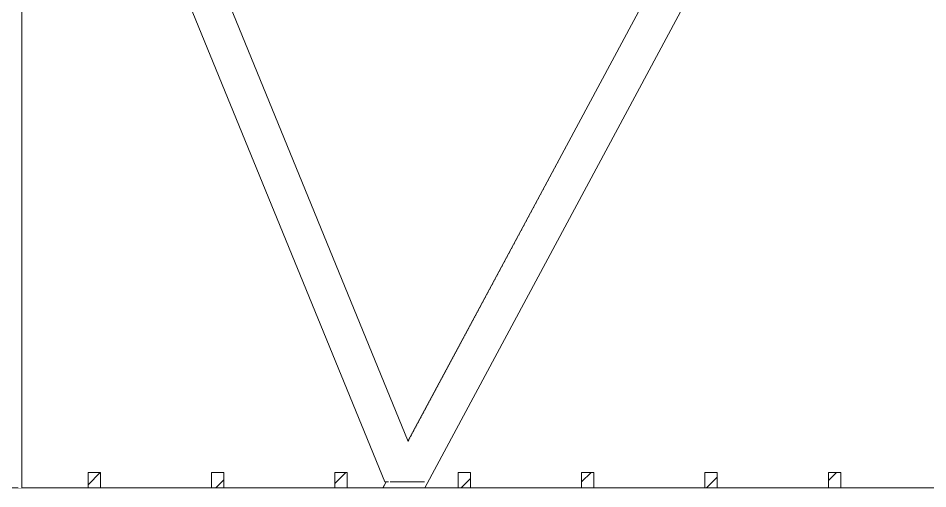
# Model space of a CAD drawing. Header units: millimetres. Extents: x -71878 to 121433, y -67383 to 83273.
# Drawn here: x 10005 to 12954, y -62705 to -61179 of the extents above; entities that cross this region are included whole.
import ezdxf

# ---------------------------------------------------------------- set-up
doc = ezdxf.new("R2010")
doc.units = ezdxf.units.MM
doc.header["$MEASUREMENT"] = 0
doc.set_wipeout_variables(frame=1)
doc.linetypes.add('Wipeout_Contour', pattern=[1000, 0, -1000])
for name, color, linetype in [('COLUMNAS', 7, 'Continuous'), ('ENTIRADO', 7, 'Continuous'), ('Vigas', 7, 'Continuous')]:
    doc.layers.add(name, color=color, linetype=linetype)
doc.layers.add('COLUMNAS_Pluma_Nº__23', color=7, linetype='Continuous', lineweight=5, true_color=0x646464)
doc.layers.add('Vigas_Pluma_Nº__23', color=7, linetype='Continuous', lineweight=5, true_color=0x646464)
doc.layers.add('ENTIRADO_Pluma_Nº__21', color=7, linetype='Continuous', lineweight=5)
pattern_1 = [(45, (-22368.78, -65222.4), (-79.5495, 79.5495), []), (45, (-22395.3, -65195.89), (-79.5495, 79.5495), [])]

msp = doc.modelspace()

# ---------------------------------------------------------------- wipeouts: each hides what was drawn before it
at = {"color": 254, "linetype": 'Wipeout_Contour', "lineweight": 0, "ltscale": 138932.162468}
msp.add_wipeout([(11317.695, -62702.404), (11322.578, -62702.404), (12897.517, -59769.01), (12892.635, -59769.01)], dxfattribs=at).dxf.layer = 'COLUMNAS'

# ---------------------------------------------------------------- next in the draw order: wipeouts: each hides what was drawn before it
at = {"color": 254, "linetype": 'Wipeout_Contour', "lineweight": 0, "ltscale": 240253.768533}
msp.add_wipeout([(11317.381, -62682.404), (11306.643, -62702.404), (11317.695, -62702.404), (12892.635, -59769.01), (12881.582, -59769.01), (11318.901, -62679.572), (11322.177, -62682.404)], dxfattribs=at).dxf.layer = 'COLUMNAS'

# ---------------------------------------------------------------- next in the draw order: wipeouts: each hides what was drawn before it
at = {"color": 254, "linetype": 'Wipeout_Contour', "lineweight": 0, "ltscale": 135070.558759}
msp.add_wipeout([(11301.24, -62682.404), (11290.502, -62702.404), (11306.643, -62702.404), (11317.381, -62682.404)], dxfattribs=at).dxf.layer = 'COLUMNAS'

# ---------------------------------------------------------------- next in the draw order: wipeouts: each hides what was drawn before it
at = {"color": 254, "linetype": 'Wipeout_Contour', "lineweight": 0, "ltscale": 172659.203682}
msp.add_wipeout([(12865.442, -59769.01), (11308.317, -62669.223), (11312.741, -62671.111), (11318.901, -62679.572), (12881.582, -59769.01)], dxfattribs=at).dxf.layer = 'COLUMNAS'

# ---------------------------------------------------------------- next in the draw order: wipeouts: each hides what was drawn before it
at = {"color": 254, "linetype": 'Wipeout_Contour', "lineweight": 0, "ltscale": 134999.181676}
msp.add_wipeout([(11281.591, -62682.404), (11270.854, -62702.404), (11290.502, -62702.404), (11301.24, -62682.404)], dxfattribs=at).dxf.layer = 'COLUMNAS'

# ---------------------------------------------------------------- next in the draw order: wipeouts: each hides what was drawn before it
at = {"color": 254, "linetype": 'Wipeout_Contour', "lineweight": 0, "ltscale": 172586.642821}
msp.add_wipeout([(11295.129, -62657.191), (11296.48, -62657.497), (11308.317, -62669.223), (12865.442, -59769.01), (12845.793, -59769.01)], dxfattribs=at).dxf.layer = 'COLUMNAS'

# ---------------------------------------------------------------- next in the draw order: wipeouts: each hides what was drawn before it
at = {"color": 254, "linetype": 'Wipeout_Contour', "lineweight": 0, "ltscale": 138758.319296}
msp.add_wipeout([(12824.56, -59769.01), (11281.602, -62642.837), (11295.129, -62657.191), (12845.793, -59769.01)], dxfattribs=at).dxf.layer = 'COLUMNAS'
at = {"color": 254, "linetype": 'Wipeout_Contour', "lineweight": 0, "ltscale": 134917.647623}
msp.add_wipeout([(11260.358, -62682.404), (11249.62, -62702.404), (11270.854, -62702.404), (11281.591, -62682.404)], dxfattribs=at).dxf.layer = 'COLUMNAS'

# ---------------------------------------------------------------- next in the draw order: wipeouts: each hides what was drawn before it
at = {"color": 254, "linetype": 'Wipeout_Contour', "lineweight": 0, "ltscale": 351958.498354}
msp.add_wipeout([(11273.392, -62619.5), (11281.602, -62642.837), (12824.56, -59769.01), (12803.82, -59769.01), (12778.43, -59816.3), (12780.443, -59829.01), (12777.507, -59847.551), (12768.984, -59864.277), (12755.71, -59877.551), (12741.716, -59884.682)], dxfattribs=at).dxf.layer = 'COLUMNAS'
at = {"color": 254, "linetype": 'Wipeout_Contour', "lineweight": 0, "ltscale": 134833.93827}
msp.add_wipeout([(11228.88, -62702.404), (11249.62, -62702.404), (11260.358, -62682.404), (11239.618, -62682.404)], dxfattribs=at).dxf.layer = 'COLUMNAS'

# ---------------------------------------------------------------- next in the draw order: linework, layer by layer
at = {"layer": 'ENTIRADO_Pluma_Nº__21', "linetype": 'Continuous'}
for p, q in [((11471.203, -62652.404), (11431.203, -62652.404)), ((11871.203, -62652.404), (11831.203, -62652.404)), ((12271.203, -62652.404), (12231.203, -62652.404)), ((12671.203, -62652.404), (12631.203, -62652.404))]:
    msp.add_line(p, q, dxfattribs=at)

# ---------------------------------------------------------------- next in the draw order: wipeouts: each hides what was drawn before it
at = {"color": 254, "linetype": 'Wipeout_Contour', "lineweight": 0, "ltscale": 207745.740164}
msp.add_wipeout([(11270.528, -62590.906), (11271.84, -62597.197), (11273.392, -62619.5), (12741.716, -59884.682), (12738.984, -59886.074), (12721.244, -59888.883)], dxfattribs=at).dxf.layer = 'COLUMNAS'
at = {"color": 254, "linetype": 'Wipeout_Contour', "lineweight": 0, "ltscale": 134756.247002}
msp.add_wipeout([(11221.403, -62682.404), (11210.665, -62702.404), (11228.88, -62702.404), (11239.618, -62682.404)], dxfattribs=at).dxf.layer = 'COLUMNAS'

# ---------------------------------------------------------------- next in the draw order: wipeouts: each hides what was drawn before it
at = {"color": 254, "linetype": 'Wipeout_Contour', "lineweight": 0, "ltscale": 173950.350619}
msp.add_wipeout([(11269.437, -62567.032), (11270.528, -62590.906), (12721.244, -59888.883), (12720.443, -59889.01), (12708.3, -59887.087)], dxfattribs=at).dxf.layer = 'COLUMNAS'
at = {"color": 254, "linetype": 'Wipeout_Contour', "lineweight": 0, "ltscale": 168368.360771}
msp.add_wipeout([(11208.078, -62681.316), (11196.756, -62702.404), (11210.664, -62702.404), (11221.402, -62682.404), (11210.872, -62682.404)], dxfattribs=at).dxf.layer = 'COLUMNAS'

# ---------------------------------------------------------------- next in the draw order: wipeouts: each hides what was drawn before it
at = {"color": 254, "linetype": 'Wipeout_Contour', "lineweight": 0, "ltscale": 207657.531862}
msp.add_wipeout([(11268.624, -62553.197), (11269.639, -62565.63), (11269.437, -62567.032), (12708.3, -59887.087), (12701.902, -59886.074), (12700.882, -59885.554)], dxfattribs=at).dxf.layer = 'COLUMNAS'
at = {"color": 254, "linetype": 'Wipeout_Contour', "lineweight": 0, "ltscale": 168318.768909}
msp.add_wipeout([(11188.515, -62702.404), (11196.756, -62702.404), (11208.078, -62681.316), (11205.689, -62682.404), (11199.253, -62682.404)], dxfattribs=at).dxf.layer = 'COLUMNAS'

# ---------------------------------------------------------------- next in the draw order: wipeouts: each hides what was drawn before it
at = {"color": 254, "linetype": 'Wipeout_Contour', "lineweight": 0, "ltscale": 172175.788959}
msp.add_wipeout([(11268.308, -62550.499), (11268.951, -62552.075), (11268.624, -62553.197), (12700.882, -59885.554), (12699.496, -59884.848)], dxfattribs=at).dxf.layer = 'COLUMNAS'
at = {"color": 254, "linetype": 'Wipeout_Contour', "lineweight": 0, "ltscale": 134628.050185}
msp.add_wipeout([(11197.488, -62682.404), (11186.75, -62702.404), (11188.515, -62702.404), (11199.253, -62682.404)], dxfattribs=at).dxf.layer = 'COLUMNAS'

# ---------------------------------------------------------------- next in the draw order: linework, layer by layer
at = {"layer": 'COLUMNAS_Pluma_Nº__23', "linetype": 'Continuous'}
for p, q in [((12897.517, -59769.01), (11322.578, -62702.404)), ((12699.496, -59884.848), (11268.308, -62550.499)), ((11197.488, -62682.404), (11186.75, -62702.404))]:
    msp.add_line(p, q, dxfattribs=at)

# ---------------------------------------------------------------- next in the draw order: wipeouts: each hides what was drawn before it
at = {"color": 254, "linetype": 'Wipeout_Contour', "lineweight": 0, "ltscale": 166110.627208}
msp.add_wipeout([(10116.195, -59992.808), (11215.236, -62682.404), (11232.463, -62682.404), (10127.617, -59978.602), (10124.726, -59984.277)], dxfattribs=at).dxf.layer = 'COLUMNAS'
at = {"color": 254, "linetype": 'Wipeout_Contour', "lineweight": 0, "ltscale": 135129.676145}
msp.add_wipeout([(11312.741, -62671.111), (11317.356, -62682.404), (11322.177, -62682.404), (11318.901, -62679.572)], dxfattribs=at).dxf.layer = 'COLUMNAS'
at = {"color": 254, "linetype": 'Wipeout_Contour', "lineweight": 0, "ltscale": 129579.534955}
msp.add_wipeout([(16584.026, -62702.404), (3263.42, -62702.404), (3263.42, -62705.341), (16584.026, -62705.341)], dxfattribs=at).dxf.layer = 'Vigas'

# ---------------------------------------------------------------- next in the draw order: hatches: boundary and pattern name
at = {"layer": 'ENTIRADO', "linetype": 'Continuous', "lineweight": 0, "true_color": 0xffffff}
h = msp.add_hatch(dxfattribs=at)
h.set_pattern_fill('STEEL_0001', style=0, pattern_type=2)
h.set_pattern_definition(pattern_1)
h.paths.add_polyline_path([(11431.203, -62652.404), (11431.203, -62702.404), (11471.203, -62702.404), (11471.203, -62652.404)])
h = msp.add_hatch(dxfattribs=at)
h.set_pattern_fill('STEEL_0001', style=0, pattern_type=2)
h.set_pattern_definition(pattern_1)
h.paths.add_polyline_path([(11831.203, -62652.404), (11831.203, -62702.404), (11871.203, -62702.404), (11871.203, -62652.404)])
h = msp.add_hatch(dxfattribs=at)
h.set_pattern_fill('STEEL_0001', style=0, pattern_type=2)
h.set_pattern_definition(pattern_1)
h.paths.add_polyline_path([(12231.203, -62652.404), (12231.203, -62702.404), (12271.203, -62702.404), (12271.203, -62652.404)])
h = msp.add_hatch(dxfattribs=at)
h.set_pattern_fill('STEEL_0001', style=0, pattern_type=2)
h.set_pattern_definition(pattern_1)
h.paths.add_polyline_path([(12631.203, -62652.404), (12631.203, -62702.404), (12671.203, -62702.404), (12671.203, -62652.404)])

# ---------------------------------------------------------------- next in the draw order: linework, layer by layer
at = {"layer": 'ENTIRADO_Pluma_Nº__21', "linetype": 'Continuous'}
for p, q in [((11431.203, -62652.404), (11431.203, -62702.404)), ((11471.203, -62652.404), (11471.203, -62702.404)), ((11831.203, -62652.404), (11831.203, -62702.404)), ((11871.203, -62652.404), (11871.203, -62702.404)), ((12231.203, -62652.404), (12231.203, -62702.404)), ((12271.203, -62652.404), (12271.203, -62702.404)), ((12631.203, -62652.404), (12631.203, -62702.404)), ((12671.203, -62652.404), (12671.203, -62702.404)), ((10271.203, -62702.404), (10231.203, -62702.404)), ((10671.203, -62702.404), (10631.203, -62702.404)), ((11071.203, -62702.404), (11031.203, -62702.404)), ((11471.203, -62702.404), (11431.203, -62702.404)), ((11871.203, -62702.404), (11831.203, -62702.404)), ((12271.203, -62702.404), (12231.203, -62702.404)), ((12671.203, -62702.404), (12631.203, -62702.404))]:
    msp.add_line(p, q, dxfattribs=at)
at = {"layer": 'Vigas_Pluma_Nº__23', "linetype": 'Continuous'}
for p, q in [((10231.203, -62702.404), (9871.203, -62702.404)), ((10631.203, -62702.404), (10271.203, -62702.404)), ((11031.203, -62702.404), (10671.203, -62702.404)), ((11431.203, -62702.404), (11071.203, -62702.404)), ((11831.203, -62702.404), (11471.203, -62702.404)), ((12231.203, -62702.404), (11871.203, -62702.404)), ((12631.203, -62702.404), (12271.203, -62702.404)), ((13031.203, -62702.404), (12671.203, -62702.404))]:
    msp.add_line(p, q, dxfattribs=at)

# ---------------------------------------------------------------- next in the draw order: wipeouts: each hides what was drawn before it
at = {"color": 254, "linetype": 'Wipeout_Contour', "lineweight": 0, "ltscale": 267057.853528}
msp.add_wipeout([(10111.452, -59997.551), (10106.158, -60000.249), (11202.157, -62682.404), (11205.689, -62682.404), (11208.078, -62681.316), (11210.872, -62682.404), (11215.236, -62682.404), (10116.195, -59992.808)], dxfattribs=at).dxf.layer = 'COLUMNAS'
at = {"color": 254, "linetype": 'Wipeout_Contour', "lineweight": 0, "ltscale": 168867.085441}
msp.add_wipeout([(11308.317, -62669.223), (11296.48, -62657.497), (11306.658, -62682.404), (11317.356, -62682.404), (11312.741, -62671.111)], dxfattribs=at).dxf.layer = 'COLUMNAS'

# ---------------------------------------------------------------- next in the draw order: wipeouts: each hides what was drawn before it
at = {"color": 254, "linetype": 'Wipeout_Contour', "lineweight": 0, "ltscale": 130641.731122}
msp.add_wipeout([(10013.248, -59769.01), (10013.248, -62702.404), (10016.185, -62702.404), (10016.185, -59769.01)], dxfattribs=at).dxf.layer = 'COLUMNAS'
at = {"color": 254, "linetype": 'Wipeout_Contour', "lineweight": 0, "ltscale": 166184.70517}
msp.add_wipeout([(10133.248, -59967.551), (10127.617, -59978.602), (11232.463, -62682.404), (11252.153, -62682.404), (10135.914, -59950.719)], dxfattribs=at).dxf.layer = 'COLUMNAS'

# ---------------------------------------------------------------- next in the draw order: wipeouts: each hides what was drawn before it
at = {"color": 254, "linetype": 'Wipeout_Contour', "lineweight": 0, "ltscale": 130619.006882}
msp.add_wipeout([(10013.248, -59769.01), (10004.726, -59769.01), (10004.726, -62702.404), (10013.248, -62702.404)], dxfattribs=at).dxf.layer = 'COLUMNAS'
at = {"color": 254, "linetype": 'Wipeout_Contour', "lineweight": 0, "ltscale": 133103.67796}
msp.add_wipeout([(10106.158, -60000.249), (10099.827, -60003.474), (11194.509, -62682.404), (11202.158, -62682.404)], dxfattribs=at).dxf.layer = 'COLUMNAS'

# ---------------------------------------------------------------- next in the draw order: linework, layer by layer
at = {"layer": 'COLUMNAS_Pluma_Nº__23', "linetype": 'Continuous'}
msp.add_line((10016.185, -59769.01), (10016.185, -62702.404), dxfattribs=at)

# ---------------------------------------------------------------- next in the draw order: wipeouts: each hides what was drawn before it
at = {"color": 254, "linetype": 'Wipeout_Contour', "lineweight": 0, "ltscale": 133086.520756}
msp.add_wipeout([(10099.827, -60003.474), (10098.61, -60004.095), (11193.038, -62682.404), (11194.509, -62682.404)], dxfattribs=at).dxf.layer = 'COLUMNAS'

# ---------------------------------------------------------------- next in the draw order: wipeouts: each hides what was drawn before it
at = {"color": 254, "linetype": 'Wipeout_Contour', "lineweight": 0, "ltscale": 167134.262429}
msp.add_wipeout([(10126.866, -59769.01), (11269.639, -62565.63), (11268.624, -62553.197), (11268.951, -62552.075), (10131.717, -59769.01)], dxfattribs=at).dxf.layer = 'COLUMNAS'

# ---------------------------------------------------------------- next in the draw order: wipeouts: each hides what was drawn before it
at = {"color": 254, "linetype": 'Wipeout_Contour', "lineweight": 0, "ltscale": 299709.311595}
msp.add_wipeout([(10126.866, -59769.01), (10116.168, -59769.01), (10132.547, -59809.093), (10133.248, -59810.469), (10133.336, -59811.024), (11271.84, -62597.197), (11270.528, -62590.906), (11269.437, -62567.032), (11269.639, -62565.63)], dxfattribs=at).dxf.layer = 'COLUMNAS'

# ---------------------------------------------------------------- next in the draw order: wipeouts: each hides what was drawn before it
at = {"color": 254, "linetype": 'Wipeout_Contour', "lineweight": 0, "ltscale": 368069.852186}
msp.add_wipeout([(10133.248, -59847.551), (10132.979, -59848.079), (11291.16, -62682.404), (11306.658, -62682.404), (11296.48, -62657.497), (11295.129, -62657.191), (11281.602, -62642.837), (11273.392, -62619.5), (11271.84, -62597.197), (10133.336, -59811.024), (10136.185, -59829.01)], dxfattribs=at).dxf.layer = 'COLUMNAS'

# ---------------------------------------------------------------- next in the draw order: linework, layer by layer
at = {"layer": 'COLUMNAS_Pluma_Nº__23', "linetype": 'Continuous'}
for p, q in [((11317.356, -62682.404), (11306.658, -62682.404)), ((11322.185, -62682.404), (11317.356, -62682.404))]:
    msp.add_line(p, q, dxfattribs=at)

# ---------------------------------------------------------------- next in the draw order: wipeouts: each hides what was drawn before it
at = {"color": 254, "linetype": 'Wipeout_Contour', "lineweight": 0, "ltscale": 166297.691477}
msp.add_wipeout([(10124.726, -59864.277), (10121.951, -59867.052), (11272.378, -62682.404), (11291.16, -62682.404), (10132.979, -59848.079)], dxfattribs=at).dxf.layer = 'COLUMNAS'

# ---------------------------------------------------------------- next in the draw order: linework, layer by layer
at = {"layer": 'COLUMNAS_Pluma_Nº__23', "linetype": 'Continuous'}
msp.add_line((11306.658, -62682.404), (11291.16, -62682.404), dxfattribs=at)

# ---------------------------------------------------------------- next in the draw order: wipeouts: each hides what was drawn before it
at = {"color": 254, "linetype": 'Wipeout_Contour', "lineweight": 0, "ltscale": 330847.980214}
msp.add_wipeout([(10106.952, -59879.844), (10118.095, -59907.113), (10124.726, -59913.743), (10133.248, -59930.469), (10136.185, -59949.01), (10135.914, -59950.719), (11252.153, -62682.404), (11272.378, -62682.404), (10121.951, -59867.052), (10111.452, -59877.551)], dxfattribs=at).dxf.layer = 'COLUMNAS'

# ---------------------------------------------------------------- next in the draw order: hatches: boundary and pattern name
at = {"layer": 'ENTIRADO', "linetype": 'Continuous', "lineweight": 0, "true_color": 0xffffff}
h = msp.add_hatch(dxfattribs=at)
h.set_pattern_fill('STEEL_0001', style=0, pattern_type=2)
h.set_pattern_definition(pattern_1)
h.paths.add_polyline_path([(10231.203, -62652.404), (10231.203, -62702.404), (10271.203, -62702.404), (10271.203, -62652.404)])
h = msp.add_hatch(dxfattribs=at)
h.set_pattern_fill('STEEL_0001', style=0, pattern_type=2)
h.set_pattern_definition(pattern_1)
h.paths.add_polyline_path([(10631.203, -62652.404), (10631.203, -62702.404), (10671.203, -62702.404), (10671.203, -62652.404)])
h = msp.add_hatch(dxfattribs=at)
h.set_pattern_fill('STEEL_0001', style=0, pattern_type=2)
h.set_pattern_definition(pattern_1)
h.paths.add_polyline_path([(11031.203, -62652.404), (11031.203, -62702.404), (11071.203, -62702.404), (11071.203, -62652.404)])

# ---------------------------------------------------------------- next in the draw order: linework, layer by layer
at = {"layer": 'COLUMNAS_Pluma_Nº__23', "linetype": 'Continuous'}
for p, q in [((10131.717, -59769.01), (11268.952, -62552.076)), ((10098.61, -60004.095), (11193.038, -62682.404)), ((11194.509, -62682.404), (11193.038, -62682.404)), ((11202.157, -62682.404), (11194.509, -62682.404)), ((11205.711, -62682.404), (11202.157, -62682.404)), ((11215.236, -62682.404), (11210.831, -62682.404)), ((11232.463, -62682.404), (11215.236, -62682.404)), ((11252.153, -62682.404), (11232.463, -62682.404)), ((11272.378, -62682.404), (11252.153, -62682.404)), ((11291.16, -62682.404), (11272.378, -62682.404))]:
    msp.add_line(p, q, dxfattribs=at)
at = {"layer": 'ENTIRADO_Pluma_Nº__21', "linetype": 'Continuous'}
for p, q in [((10271.203, -62652.404), (10231.203, -62652.404)), ((10231.203, -62652.404), (10231.203, -62702.404)), ((10271.203, -62652.404), (10271.203, -62702.404)), ((10631.203, -62652.404), (10631.203, -62702.404)), ((10671.203, -62652.404), (10631.203, -62652.404)), ((10671.203, -62652.404), (10671.203, -62702.404)), ((11031.203, -62652.404), (11031.203, -62702.404)), ((11071.203, -62652.404), (11031.203, -62652.404)), ((11071.203, -62652.404), (11071.203, -62702.404))]:
    msp.add_line(p, q, dxfattribs=at)

doc.saveas('drawing.dxf')
